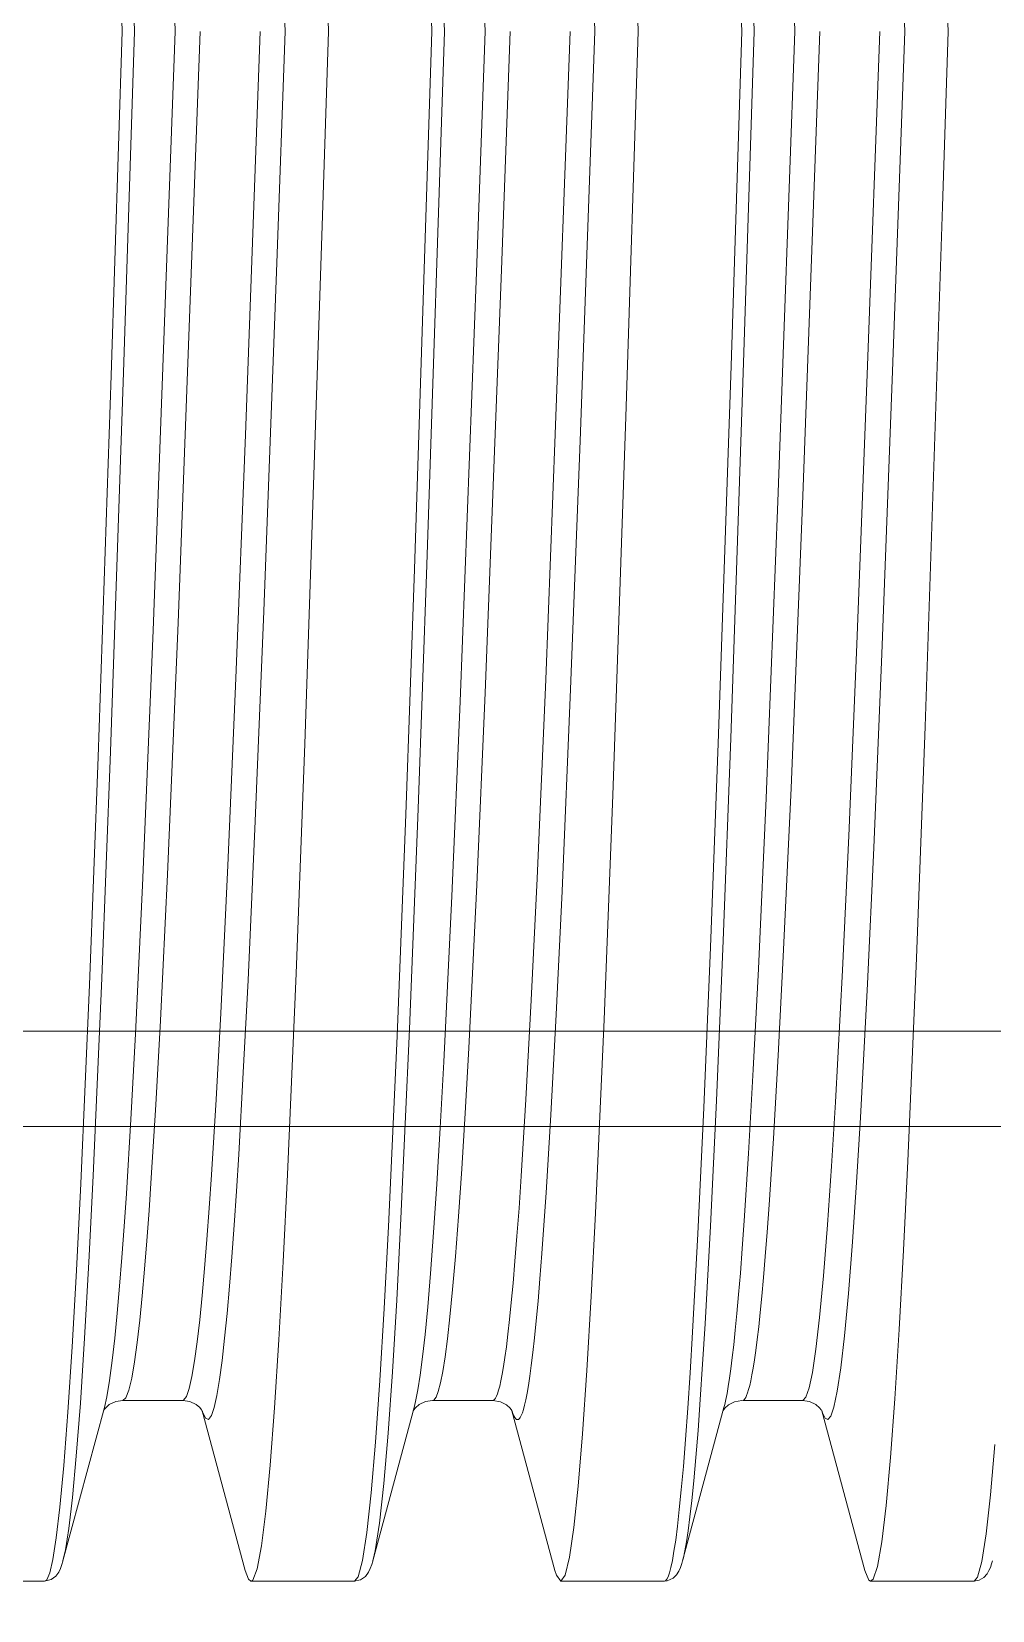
# Model space of a CAD drawing. Header units: metres. Extents: x 1628 to 1845, y 824 to 931.
# Drawn here: x 1653.4247 to 1653.44787, y 913.95007 to 913.98813 of the extents above; entities that cross this region are included whole.
import ezdxf

# ---------------------------------------------------------------- set-up
doc = ezdxf.new("R2010")
doc.units = ezdxf.units.M
doc.header["$LTSCALE"] = 0.15
doc.layers.add('hidrosanitário', color=26, linetype='Continuous', lineweight=0)

msp = doc.modelspace()

# ---------------------------------------------------------------- linework, layer by layer
at = {"layer": 'hidrosanitário', "linetype": 'Continuous'}
for p, q in [((1653.428168559794, 913.9881349741681), (1653.427638054641, 914.0025725600885)), ((1653.433935818691, 914.0010931800232), (1653.434357049299, 913.9881349741681)), ((1653.434237426939, 914.0009918060728), (1653.434657929085, 913.9881349741681)), ((1653.443111956813, 913.9881349741681), (1653.442701149311, 913.999466086224)), ((1653.437933083275, 913.9980003068263), (1653.438288966764, 913.9881349741681)), ((1653.439333129087, 913.9881349741681), (1653.439034272967, 913.9974256529777)), ((1653.426619087952, 913.9964300269289), (1653.426885343434, 913.9881349741681)), ((1653.426920735054, 913.9963553876134), (1653.427186222479, 913.9881349741681)), ((1653.441570166967, 913.9961945279817), (1653.441828745128, 913.9881349741681)), ((1653.441871881699, 913.9961195534684), (1653.442129634893, 913.9881349741681)), ((1653.445466741011, 913.9963216860556), (1653.445760664816, 913.9881349741681)), ((1653.430618348205, 913.9937062535942), (1653.43081726845, 913.9881349741681)), ((1653.435640257848, 913.9881349741681), (1653.435433013218, 913.9939370560928)), ((1653.431861447497, 913.9881349741681), (1653.431712008814, 913.9928172345972)), ((1653.446804850809, 913.9881349741681), (1653.446670348441, 913.9923511183633)), ((1653.426619087952, 913.9798399214073), (1653.426885343434, 913.9881349741681)), ((1653.426920735054, 913.979914560723), (1653.427186222479, 913.9881349741681)), ((1653.428168559794, 913.9881349741681), (1653.427638054641, 913.973697388248)), ((1653.428770387688, 913.9881349741631), (1653.428239134468, 913.9738778351875)), ((1653.429859762506, 913.97841114068), (1653.430215441259, 913.9881349741631)), ((1653.430618348205, 913.9825636947426), (1653.43081726845, 913.9881349741681)), ((1653.431861447497, 913.9881349741681), (1653.431712008814, 913.9834527137393)), ((1653.433935818691, 913.9751767683133), (1653.434357049299, 913.9881349741681)), ((1653.434237426939, 913.9752781422637), (1653.434657929085, 913.9881349741681)), ((1653.435640257848, 913.9881349741681), (1653.435433013218, 913.9823328922439)), ((1653.436242085804, 913.9881349741631), (1653.43603410368, 913.9823927020843)), ((1653.437332012742, 913.9784257825265), (1653.437687139375, 913.9881349741631)), ((1653.437933083275, 913.9782696415102), (1653.438288966764, 913.9881349741681)), ((1653.439333129087, 913.9881349741681), (1653.439034272967, 913.9788442953591)), ((1653.441570166967, 913.9800754203548), (1653.441828745128, 913.9881349741681)), ((1653.441871881699, 913.9801503948681), (1653.442129634893, 913.9881349741681)), ((1653.443111956813, 913.9881349741681), (1653.442701149311, 913.9768038621125)), ((1653.443713783919, 913.9881349741631), (1653.443302222213, 913.9769404801527)), ((1653.444865670024, 913.9800815235992), (1653.44515883749, 913.9881349741631)), ((1653.445466741011, 913.9799482622809), (1653.445760664816, 913.9881349741681)), ((1653.446804850809, 913.9881349741681), (1653.446670348441, 913.9839188299734)), ((1653.446670348441, 913.9839188299734), (1653.446251933347, 913.9713840540135)), ((1653.431712008814, 913.9834527137393), (1653.431293593719, 913.9709657642745)), ((1653.430304902512, 913.9741595423002), (1653.430618348205, 913.9825636947426)), ((1653.435433013218, 913.9823328922439), (1653.435041345637, 913.971985703495)), ((1653.43603410368, 913.9823927020843), (1653.435642427745, 913.9721903800905)), ((1653.441261072299, 913.9709707310092), (1653.441570166967, 913.9800754203548)), ((1653.441562733178, 913.9710981315925), (1653.441871881699, 913.9801503948681)), ((1653.444606695539, 913.9733572747236), (1653.444865670024, 913.9800815235992)), ((1653.426306044965, 913.9706470122337), (1653.426619087952, 913.9798399214073)), ((1653.426607693545, 913.9707762888734), (1653.426920735054, 913.979914560723)), ((1653.445207766814, 913.9731315888962), (1653.445466741011, 913.9799482622809)), ((1653.439034272967, 913.9788442953591), (1653.438720461646, 913.9697274244209)), ((1653.429630334606, 913.9725451127242), (1653.429859762506, 913.97841114068)), ((1653.437100960917, 913.972518903754), (1653.437332012742, 913.9784257825265)), ((1653.437702031538, 913.9722817332474), (1653.437933083275, 913.9782696415102)), ((1653.442701149311, 913.9768038621125), (1653.44241629108, 913.9696573064944)), ((1653.443302222213, 913.9769404801527), (1653.44301736381, 913.9698947485674)), ((1653.433727135877, 913.9692583523174), (1653.433935818691, 913.9751767683133)), ((1653.434028744866, 913.969394609845), (1653.434237426939, 913.9752781422637)), ((1653.430097583739, 913.969097646783), (1653.430304902512, 913.9741595423002)), ((1653.427638054641, 913.973697388248), (1653.427380472953, 913.9675470873817)), ((1653.428239134468, 913.9738778351875), (1653.427981550142, 913.967814683996)), ((1653.444411975032, 913.9687449621156), (1653.444606695539, 913.9733572747236)), ((1653.445013045806, 913.9684565854704), (1653.445207766814, 913.9731315888962)), ((1653.429436611704, 913.9680342318088), (1653.429630334606, 913.9725451127242)), ((1653.436893780767, 913.9677159751207), (1653.437100960917, 913.972518903754)), ((1653.435642427745, 913.9721903800905), (1653.43544170671, 913.9675632825724)), ((1653.437494851496, 913.9674136606163), (1653.437702031538, 913.9722817332474)), ((1653.435041345637, 913.971985703495), (1653.434840624763, 913.967291932898)), ((1653.446251933347, 913.9713840540135), (1653.4460427258, 913.9657981464925)), ((1653.431293593719, 913.9709657642745), (1653.431084386172, 913.9654236158703)), ((1653.441077154177, 913.9660640388242), (1653.441261072299, 913.9709707310092)), ((1653.44137866564, 913.9662162152199), (1653.441562733178, 913.9710981315925)), ((1653.426097417948, 913.9651533702022), (1653.426306044965, 913.9706470122337)), ((1653.426399067644, 913.9653143214077), (1653.426607693545, 913.9707762888734)), ((1653.438720461646, 913.9697274244209), (1653.438511254099, 913.9643217760536)), ((1653.44301736381, 913.9698947485674), (1653.442831638263, 913.9658390612235)), ((1653.433820064726, 913.9640867669834), (1653.434028744866, 913.969394609845)), ((1653.44241629108, 913.9696573064944), (1653.442230566227, 913.965542858442)), ((1653.429922664714, 913.9652700127308), (1653.430097583739, 913.969097646783)), ((1653.433518454915, 913.9639198149798), (1653.433727135877, 913.9692583523174)), ((1653.444260380963, 913.9655074672837), (1653.444411975032, 913.9687449621156)), ((1653.444861452637, 913.9651755465152), (1653.445013045806, 913.9684565854704)), ((1653.427981550142, 913.967814683996), (1653.427810304821, 913.9642935631025)), ((1653.429264573939, 913.9644710960379), (1653.429436611704, 913.9680342318088)), ((1653.427380472953, 913.9675470873817), (1653.42720922833, 913.9639746937094)), ((1653.43544170671, 913.9675632825724), (1653.435246772575, 913.9636281592223)), ((1653.436752219369, 913.9647816642869), (1653.436893780767, 913.9677159751207)), ((1653.434840624763, 913.967291932898), (1653.43464569169, 913.9632994449748)), ((1653.43735328953, 913.9644399924341), (1653.437494851496, 913.9674136606163)), ((1653.440915826971, 913.9621901716373), (1653.441077154177, 913.9660640388242)), ((1653.441217225553, 913.9623620647262), (1653.44137866564, 913.9662162152199)), ((1653.442230566227, 913.965542858442), (1653.442107621063, 913.9631160510157)), ((1653.442831638263, 913.9658390612235), (1653.442708692728, 913.963447268939)), ((1653.4460427258, 913.9657981464925), (1653.445833518252, 913.9609018065707)), ((1653.425888582115, 913.9603608911464), (1653.426097417948, 913.9651533702022)), ((1653.426190232029, 913.9605485760053), (1653.426399067644, 913.9653143214077)), ((1653.429808751481, 913.9630380986071), (1653.429922664714, 913.9652700127308)), ((1653.431084386172, 913.9654236158703), (1653.430875178625, 913.9605825973238)), ((1653.444091030718, 913.9623272474137), (1653.444260380963, 913.9655074672837)), ((1653.44469210047, 913.9619530883379), (1653.444861452637, 913.9651755465152)), ((1653.436622938857, 913.9623897342508), (1653.436752219369, 913.9647816642869)), ((1653.429151225625, 913.9623894718743), (1653.429264573939, 913.9644710960379)), ((1653.437224009036, 913.9620163280856), (1653.43735328953, 913.9644399924341)), ((1653.413009221325, 913.964034974169), (1653.470009221336, 913.964034974169)), ((1653.427810304821, 913.9642935631025), (1653.427698562389, 913.9622578955552)), ((1653.433611370006, 913.9595173045454), (1653.433820064726, 913.9640867669834)), ((1653.438511254099, 913.9643217760536), (1653.438302046552, 913.9596512728062)), ((1653.42720922833, 913.9639746937094), (1653.427097486325, 913.9619090648785)), ((1653.433309759436, 913.9593247926214), (1653.433518454915, 913.9639198149798)), ((1653.435246772575, 913.9636281592223), (1653.435158726771, 913.9620604914835)), ((1653.43464569169, 913.9632994449748), (1653.434557646721, 913.9617086714998)), ((1653.442708692728, 913.963447268939), (1653.44259385126, 913.961450828675)), ((1653.429696573628, 913.9610649833371), (1653.429808751481, 913.9630380986071)), ((1653.442107621063, 913.9631160510157), (1653.441992779676, 913.9610900917717)), ((1653.427698562389, 913.9622578955552), (1653.427590011071, 913.9604988490432)), ((1653.429040185135, 913.9605767614339), (1653.429151225625, 913.9623894718743)), ((1653.436509409884, 913.9605390632651), (1653.436622938857, 913.9623897342508)), ((1653.440772697213, 913.9591503685515), (1653.440915826971, 913.9621901716373)), ((1653.441074006111, 913.9593378734864), (1653.441217225553, 913.9623620647262)), ((1653.443996920356, 913.9607821216096), (1653.444091030718, 913.9623272474137)), ((1653.415309221325, 913.9617349741688), (1653.471009221337, 913.9617349741688)), ((1653.427097486325, 913.9619090648785), (1653.426988935408, 913.9601238557416)), ((1653.435158726771, 913.9620604914835), (1653.435076063033, 913.9607185447203)), ((1653.437110480461, 913.9601414177114), (1653.437224009036, 913.9620163280856)), ((1653.444597989859, 913.9603876973292), (1653.44469210047, 913.9619530883379)), ((1653.434557646721, 913.9617086714998), (1653.434474983854, 913.9603467820455)), ((1653.44259385126, 913.961450828675), (1653.442489560308, 913.9598528090069)), ((1653.42964125612, 913.9601796023624), (1653.429696573628, 913.9610649833371)), ((1653.441992779676, 913.9610900917717), (1653.441888488796, 913.9594681712911)), ((1653.430875178625, 913.9605825973238), (1653.430770574851, 913.9584726913436)), ((1653.435076063033, 913.9607185447203), (1653.434997703521, 913.9595686420832)), ((1653.443899822318, 913.9593675084475), (1653.443996920356, 913.9607821216096)), ((1653.445833518252, 913.9609018065707), (1653.445728914479, 913.9587604251865)), ((1653.425783855576, 913.9582709848435), (1653.425888582115, 913.9603608911464)), ((1653.426085500542, 913.9584698491065), (1653.426190232029, 913.9605485760053)), ((1653.427590011071, 913.9604988490432), (1653.427536413249, 913.9597143364304)), ((1653.428985304309, 913.9597686055067), (1653.429040185135, 913.9605767614339)), ((1653.434474983854, 913.9603467820455), (1653.434396625055, 913.959179628747)), ((1653.436457190159, 913.9597712679852), (1653.436509409884, 913.9605390632651)), ((1653.444500892337, 913.9589547639216), (1653.444597989859, 913.9603876973292)), ((1653.426988935408, 913.9601238557416), (1653.426935337735, 913.959327562842)), ((1653.429586375339, 913.9593609754154), (1653.42964125612, 913.9601796023624)), ((1653.437058260856, 913.9593636766206), (1653.437110480461, 913.9601414177114)), ((1653.442489560308, 913.9598528090069), (1653.442441557703, 913.959189656317)), ((1653.427536413249, 913.9597143364304), (1653.427482321637, 913.9589811276383)), ((1653.428930079621, 913.9590163655919), (1653.428985304309, 913.9597686055067)), ((1653.433507018496, 913.9575544172972), (1653.433611370006, 913.9595173045454)), ((1653.434997703521, 913.9595686420832), (1653.434924185426, 913.9586024392952)), ((1653.436407551784, 913.9590921040538), (1653.436457190159, 913.9597712679852)), ((1653.438302046552, 913.9596512728062), (1653.438197442778, 913.9576377719641)), ((1653.441888488796, 913.9594681712911), (1653.441840486173, 913.9587950005032)), ((1653.426935337735, 913.959327562842), (1653.426881246223, 913.9585832607881)), ((1653.42953115069, 913.9585990750029), (1653.429586375339, 913.9593609754154)), ((1653.433205407602, 913.957351304309), (1653.433309759436, 913.9593247926214)), ((1653.434396625055, 913.959179628747), (1653.434323107596, 913.9581987729653)), ((1653.436360030278, 913.9584892959911), (1653.436407551784, 913.9590921040538)), ((1653.437008622567, 913.9586757864722), (1653.437058260856, 913.9593636766206)), ((1653.440644237931, 913.9567781013843), (1653.440772697213, 913.9591503685515)), ((1653.440945474386, 913.9569778732396), (1653.441074006111, 913.9593378734864)), ((1653.442441557703, 913.959189656317), (1653.442396323027, 913.958607883369)), ((1653.443802148344, 913.9581379207696), (1653.443899822318, 913.9593675084475)), ((1653.427482321637, 913.9589811276383), (1653.427427163165, 913.9582955750552)), ((1653.428873763698, 913.9583139336157), (1653.428930079621, 913.9590163655919)), ((1653.441840486173, 913.9587950005032), (1653.441795251498, 913.958204375295)), ((1653.44440322049, 913.9577095288494), (1653.444500892337, 913.9589547639216)), ((1653.445728914479, 913.9587604251865), (1653.445624310705, 913.9568461907779)), ((1653.425981822094, 913.9566384719342), (1653.426085500542, 913.9584698491065)), ((1653.426881246223, 913.9585832607881), (1653.426826087817, 913.9578872432107)), ((1653.427427163165, 913.9582955750552), (1653.427370287825, 913.9576559153606)), ((1653.428816288241, 913.9576659974996), (1653.428873763698, 913.9583139336157)), ((1653.429474834807, 913.9578877182944), (1653.42953115069, 913.9585990750029)), ((1653.430770574851, 913.9584726913436), (1653.430665971078, 913.9565921573212)), ((1653.434924185426, 913.9586024392952), (1653.434856029103, 913.9578074273786)), ((1653.436314673606, 913.9579580877971), (1653.436360030278, 913.9584892959911)), ((1653.436961101139, 913.958065303193), (1653.437008622567, 913.9586757864722)), ((1653.442396323027, 913.958607883369), (1653.442353513139, 913.9580966295334)), ((1653.425680190641, 913.9564301802893), (1653.425783855576, 913.9582709848435)), ((1653.434323107596, 913.9581987729653), (1653.43425495185, 913.9573915516587)), ((1653.436271389823, 913.9574920792325), (1653.436314673606, 913.9579580877971)), ((1653.436915744537, 913.9575274004928), (1653.436961101139, 913.958065303193)), ((1653.441795251498, 913.958204375295), (1653.441752441618, 913.9576852810669)), ((1653.442353513139, 913.9580966295334), (1653.442312869809, 913.9576472606179)), ((1653.443706570665, 913.9571304688357), (1653.443802148344, 913.9581379207696)), ((1653.426826087817, 913.9578872432107), (1653.426769212513, 913.9572377123093)), ((1653.427370287825, 913.9576559153606), (1653.427311296567, 913.9570661232931)), ((1653.428757390732, 913.9570758687828), (1653.428816288241, 913.9576659974996)), ((1653.429417359392, 913.9572316591536), (1653.429474834807, 913.9578877182944)), ((1653.433402684056, 913.9558271263211), (1653.433507018496, 913.9575544172972)), ((1653.434856029103, 913.9578074273786), (1653.434792207224, 913.9571532278105)), ((1653.438197442778, 913.9576377719641), (1653.438092839005, 913.9558600993296)), ((1653.441752441618, 913.9576852810669), (1653.441711798306, 913.9572289614691)), ((1653.442312869809, 913.9576472606179), (1653.442274195672, 913.9572527210612)), ((1653.444307644881, 913.9566895604335), (1653.44440322049, 913.9577095288494)), ((1653.426769212513, 913.9572377123093), (1653.426710221276, 913.9566386923475)), ((1653.429358461932, 913.956634258891), (1653.429417359392, 913.9572316591536)), ((1653.433101072728, 913.9556149770824), (1653.433205407602, 913.957351304309)), ((1653.43425495185, 913.9573915516587), (1653.43419113048, 913.9567271548758)), ((1653.436230134165, 913.9570856824564), (1653.436271389823, 913.9574920792325)), ((1653.436872460839, 913.9570555873729), (1653.436915744537, 913.9575274004928)), ((1653.441711798306, 913.9572289614691), (1653.441673124187, 913.9568282613686)), ((1653.442274195672, 913.9572527210612), (1653.442237219272, 913.9569060379208)), ((1653.427311296567, 913.9570661232931), (1653.427249568083, 913.9565308310189)), ((1653.428696906454, 913.9565491350049), (1653.428757390732, 913.9570758687828)), ((1653.434792207224, 913.9571532278105), (1653.434732222171, 913.9566196618739)), ((1653.436190863323, 913.9567335449997), (1653.436230134165, 913.9570856824564)), ((1653.436831205264, 913.9566441960503), (1653.436872460839, 913.9570555873729)), ((1653.440584761412, 913.9558020333616), (1653.440644237931, 913.9567781013843)), ((1653.44088596606, 913.9560068664832), (1653.440945474386, 913.9569778732396)), ((1653.441673124187, 913.9568282613686), (1653.441636147799, 913.956476107646)), ((1653.442237219272, 913.9569060379208), (1653.442201904648, 913.956603118077)), ((1653.443617090276, 913.95636861306), (1653.443706570665, 913.9571304688357)), ((1653.445624310705, 913.9568461907779), (1653.445519706932, 913.955173905701)), ((1653.425578291691, 913.9548553349798), (1653.425680190641, 913.9564301802893)), ((1653.425879894729, 913.9550711982918), (1653.425981822094, 913.9566384719342)), ((1653.426710221276, 913.9566386923475), (1653.426648492799, 913.9560948702592)), ((1653.427249568083, 913.9565308310189), (1653.427185119145, 913.9560628197237)), ((1653.428634507945, 913.9560913602854), (1653.428696906454, 913.9565491350049)), ((1653.429297977697, 913.9561011849719), (1653.429358461932, 913.956634258891)), ((1653.430665971078, 913.9565921573212), (1653.430561367304, 913.9549555370163)), ((1653.43419113048, 913.9567271548758), (1653.434131145866, 913.9561851210799)), ((1653.434732222171, 913.9566196618739), (1653.434675005168, 913.9561854107706)), ((1653.436117907443, 913.9561705202036), (1653.436153480977, 913.9564301486716)), ((1653.436153480977, 913.9564301486716), (1653.436190863323, 913.9567335449997)), ((1653.436791934502, 913.9562877977951), (1653.436831205264, 913.9566441960503)), ((1653.441636147799, 913.956476107646), (1653.441600833183, 913.9561683509528)), ((1653.442201904648, 913.956603118077), (1653.442168137973, 913.9563394777899)), ((1653.444218164596, 913.9559185665387), (1653.444307644881, 913.9566895604335)), ((1653.426648492799, 913.9560948702592), (1653.426584043892, 913.9556192067867)), ((1653.427185119145, 913.9560628197237), (1653.427117638218, 913.9556737443945)), ((1653.428570420924, 913.9557130296225), (1653.428634507945, 913.9560913602854)), ((1653.429235579214, 913.9556380837967), (1653.429297977697, 913.9561011849719)), ((1653.434131145866, 913.9561851210799), (1653.434073929227, 913.9557438212246)), ((1653.434675005168, 913.9561854107706), (1653.43461953418, 913.9558350043953)), ((1653.436084049498, 913.9559499765587), (1653.436117907443, 913.9561705202036)), ((1653.436754552231, 913.9559807970156), (1653.436791934502, 913.9562877977951)), ((1653.441600833183, 913.9561683509528), (1653.441567066516, 913.9559004442706)), ((1653.442135881379, 913.9561115660695), (1653.442105079117, 913.9559159196724)), ((1653.442168137973, 913.9563394777899), (1653.442135881379, 913.9561115660695)), ((1653.443532132638, 913.9558115880363), (1653.443617090276, 913.95636861306)), ((1653.427117638218, 913.9556737443945), (1653.427047488924, 913.9553800818821)), ((1653.428505103672, 913.9554243150549), (1653.428570420924, 913.9557130296225)), ((1653.4291714922, 913.955255581347), (1653.429235579214, 913.9556380837967)), ((1653.433298349623, 913.9543483806615), (1653.433402684056, 913.9558271263211)), ((1653.434073929227, 913.9557438212246), (1653.434018458504, 913.9553875555061)), ((1653.43461953418, 913.9558350043953), (1653.434565171366, 913.9555597733743)), ((1653.436021121015, 913.9556095008472), (1653.436051817378, 913.9557642612078)), ((1653.436051817378, 913.9557642612078), (1653.436084049498, 913.9559499765587)), ((1653.436685120882, 913.9554951106416), (1653.436718978767, 913.9557181507)), ((1653.436718978767, 913.9557181507), (1653.436754552231, 913.9559807970156)), ((1653.438092839005, 913.9558600993296), (1653.437988235231, 913.9543320012572)), ((1653.440528002634, 913.9549459414247), (1653.440584761412, 913.9558020333616)), ((1653.440829178636, 913.9551552302323), (1653.44088596606, 913.9560068664832)), ((1653.44153480993, 913.9556687874226), (1653.441504007677, 913.9554698687425)), ((1653.441567066516, 913.9559004442706), (1653.44153480993, 913.9556687874226)), ((1653.442075671005, 913.95574929736), (1653.442047598354, 913.9556087171122)), ((1653.442105079117, 913.9559159196724), (1653.442075671005, 913.95574929736)), ((1653.443451315515, 913.9554347310163), (1653.443532132638, 913.9558115880363)), ((1653.444133206652, 913.9553552213019), (1653.444218164596, 913.9559185665387)), ((1653.426584043892, 913.9556192067867), (1653.426516563096, 913.9552235159695)), ((1653.427047488924, 913.9553800818821), (1653.426975511106, 913.9551972162903)), ((1653.428437531032, 913.9552294717362), (1653.428505103672, 913.9554243150549)), ((1653.429106174903, 913.9549639815625), (1653.4291714922, 913.955255581347)), ((1653.432996737857, 913.9541288295468), (1653.433101072728, 913.9556149770824)), ((1653.434018458504, 913.9553875555061), (1653.433964095902, 913.9551075256995)), ((1653.434510898617, 913.9553528959905), (1653.434456834709, 913.9552146932017)), ((1653.434565171366, 913.9555597733743), (1653.434510898617, 913.9553528959905)), ((1653.435911889038, 913.9552351361285), (1653.435937344119, 913.9552976649409)), ((1653.435937344119, 913.9552976649409), (1653.435963975589, 913.9553791879976)), ((1653.435963975589, 913.9553791879976), (1653.435991870681, 913.9554821939769)), ((1653.435991870681, 913.9554821939769), (1653.436021121015, 913.9556095008472)), ((1653.436622192491, 913.9551509758021), (1653.43665288881, 913.9553073612699)), ((1653.43665288881, 913.9553073612699), (1653.436685120882, 913.9554951106416)), ((1653.441474599577, 913.9553004014233), (1653.441446526935, 913.9551573613999)), ((1653.441504007677, 913.9554698687425), (1653.441474599577, 913.9553004014233)), ((1653.441947460391, 913.9552553493029), (1653.441925163893, 913.9552083308577)), ((1653.441970792551, 913.9553169279056), (1653.441947460391, 913.9552553493029)), ((1653.441995219162, 913.9553949310407), (1653.441970792551, 913.9553169279056)), ((1653.442020800949, 913.9554914315495), (1653.441995219162, 913.9553949310407)), ((1653.442047598354, 913.9556087171122), (1653.442020800949, 913.9554914315495)), ((1653.443375063004, 913.9552175651509), (1653.443451315515, 913.9554347310163)), ((1653.444052389986, 913.9549745088107), (1653.444133206652, 913.9553552213019)), ((1653.426457438604, 913.9549638743397), (1653.425459775627, 913.9512697136165)), ((1653.425781410805, 913.9537873683546), (1653.425879894729, 913.9550711982918)), ((1653.426447401928, 913.954904914747), (1653.426436588568, 913.9548867304043)), ((1653.426491328253, 913.9549602400693), (1653.426447401928, 913.954904914747)), ((1653.426516563096, 913.9552235159695), (1653.426457438604, 913.9549638743397)), ((1653.426576037333, 913.955033568092), (1653.426491328253, 913.9549602400693)), ((1653.426731839001, 913.9551092991051), (1653.426576037333, 913.955033568092)), ((1653.426902646646, 913.9551349748585), (1653.426731839001, 913.9551092991051)), ((1653.426902463168, 913.9551349741605), (1653.428347516741, 913.9551349741605)), ((1653.426975511106, 913.9551972162903), (1653.42690265444, 913.9551349745875)), ((1653.428517537878, 913.955109493488), (1653.428347300536, 913.9551349902408)), ((1653.428347308673, 913.9551349746657), (1653.428349509227, 913.9551350204833)), ((1653.428349509227, 913.9551350204833), (1653.428367255887, 913.9551395203955)), ((1653.428367255887, 913.9551395203955), (1653.428437531032, 913.9552294717362)), ((1653.428673472383, 913.9550338919228), (1653.428517537878, 913.955109493488)), ((1653.428758422426, 913.9549604735355), (1653.428673472383, 913.9550338919228)), ((1653.428802535738, 913.9549049606253), (1653.428758422426, 913.9549604735355)), ((1653.428819627683, 913.954876228833), (1653.428802535738, 913.9549049606253)), ((1653.429852911441, 913.9510373313337), (1653.428813400341, 913.9548866970799)), ((1653.428815015517, 913.954889630013), (1653.428821444404, 913.9548725968821)), ((1653.428821444404, 913.9548725968821), (1653.428819627683, 913.954876228833)), ((1653.428819897846, 913.9548766944376), (1653.42889407393, 913.9547095313646)), ((1653.429038602254, 913.954767614568), (1653.429106174903, 913.9549639815625)), ((1653.430561367304, 913.9549555370163), (1653.430456763531, 913.953575486056)), ((1653.433929136605, 913.9549638739131), (1653.432931478767, 913.951269732233)), ((1653.433919135599, 913.9549049519301), (1653.433908277363, 913.9548866959199)), ((1653.433963159179, 913.9549603723294), (1653.433919135599, 913.9549049519301)), ((1653.433964095902, 913.9551075256995), (1653.433929136605, 913.9549638739131)), ((1653.434047984344, 913.9550337372798), (1653.433963159179, 913.9549603723294)), ((1653.434203822589, 913.9551093891193), (1653.434047984344, 913.9550337372798)), ((1653.434374347305, 913.9551349789083), (1653.434203822589, 913.9551093891193)), ((1653.434374161276, 913.9551349741605), (1653.435819214846, 913.9551349741605)), ((1653.434402732987, 913.9551444989777), (1653.434374354332, 913.9551349745952)), ((1653.434456834709, 913.9552146932017), (1653.434402732987, 913.9551444989777)), ((1653.435819970333, 913.9551349808203), (1653.435841618787, 913.9551408306993)), ((1653.436012587705, 913.955101747154), (1653.435829900462, 913.9551349015305)), ((1653.435841618787, 913.9551408306993), (1653.435864154723, 913.9551585364297)), ((1653.435864154723, 913.9551585364297), (1653.435887527995, 913.9551894111657)), ((1653.435887527995, 913.9551894111657), (1653.435911889038, 913.9552351361285)), ((1653.436154474066, 913.9550272913207), (1653.436012587705, 913.955101747154)), ((1653.43624322698, 913.954945769831), (1653.436154474066, 913.9550272913207)), ((1653.436280707766, 913.9548948877277), (1653.43624322698, 913.954945769831)), ((1653.436292622785, 913.9548736156853), (1653.436280707766, 913.9548948877277)), ((1653.437324609556, 913.9510373313337), (1653.436284914667, 913.9548873770914)), ((1653.436289586939, 913.9548790356209), (1653.436308942201, 913.9548219637195)), ((1653.436290719403, 913.954878642448), (1653.436292083874, 913.9548751503426)), ((1653.436292083874, 913.9548751503426), (1653.436292622785, 913.9548736156853)), ((1653.436538415687, 913.954836261697), (1653.436565047165, 913.9549184519842)), ((1653.436565047165, 913.9549184519842), (1653.436592942214, 913.9550224046079)), ((1653.436592942214, 913.9550224046079), (1653.436622192491, 913.9551509758021)), ((1653.441400834675, 913.9549638737458), (1653.44040316944, 913.9512697046534)), ((1653.440473484528, 913.9541948014021), (1653.440528002634, 913.9549459414247)), ((1653.440774636322, 913.9544080338794), (1653.440829178636, 913.9551552302323)), ((1653.441384369472, 913.9548948927136), (1653.441380354999, 913.9548881001228)), ((1653.44142185197, 913.9549457752814), (1653.441384369472, 913.9548948927136)), ((1653.44141972954, 913.9550379623947), (1653.441400834738, 913.9549638739782)), ((1653.441446526935, 913.9551573613999), (1653.44141972954, 913.9550379623947)), ((1653.441510607366, 913.9550272965944), (1653.44142185197, 913.9549457752814)), ((1653.44165249614, 913.9551017503268), (1653.441510607366, 913.9550272965944)), ((1653.441835167434, 913.9551349013864), (1653.44165249614, 913.9551017503268)), ((1653.441863849064, 913.9551387502588), (1653.441845826682, 913.955134974173)), ((1653.44184585939, 913.9551349741605), (1653.443290912953, 913.9551349741605)), ((1653.441883440781, 913.9551514525438), (1653.441863849064, 913.9551387502588)), ((1653.441903846601, 913.9551742010094), (1653.441883440781, 913.9551514525438)), ((1653.441925163893, 913.9552083308577), (1653.441903846601, 913.9551742010094)), ((1653.443289121356, 913.9551350116135), (1653.443290702148, 913.9551349746789)), ((1653.443461038184, 913.9551094566057), (1653.4432906902, 913.9551349860312)), ((1653.443290702148, 913.9551349746789), (1653.443304127321, 913.955137011641)), ((1653.443304127321, 913.955137011641), (1653.443375063004, 913.9552175651509)), ((1653.4436169843, 913.9550338073213), (1653.443461038184, 913.9551094566057)), ((1653.443701895437, 913.9549603895416), (1653.4436169843, 913.9550338073213)), ((1653.443745965088, 913.9549049135153), (1653.443701895437, 913.9549603895416)), ((1653.443763022446, 913.9548762317331), (1653.443745965088, 913.9549049135153)), ((1653.444796307672, 913.9510373313342), (1653.443756794888, 913.9548867033118)), ((1653.443758388853, 913.954889675927), (1653.443764818476, 913.9548726412454)), ((1653.443760418989, 913.9548842972736), (1653.443774345552, 913.954839103221)), ((1653.443764818476, 913.9548726412454), (1653.443763022446, 913.9548762317331)), ((1653.443976137934, 913.9547556528778), (1653.444052389986, 913.9549745088107)), ((1653.445519706932, 913.955173905701), (1653.445415103158, 913.953756501372)), ((1653.425479847639, 913.9535657108672), (1653.425578291691, 913.9548553349798)), ((1653.42889407393, 913.9547095313646), (1653.428968327282, 913.9546776595794)), ((1653.428968327282, 913.9546776595794), (1653.429038602254, 913.954767614568)), ((1653.436308942201, 913.9548219637195), (1653.436333290746, 913.9547644598438)), ((1653.436333290746, 913.9547644598438), (1653.436356582328, 913.9547225440149)), ((1653.436356582328, 913.9547225440149), (1653.436378910982, 913.9546943947616)), ((1653.436378910982, 913.9546943947616), (1653.436400412575, 913.9546784309741)), ((1653.436400412575, 913.9546784309741), (1653.436421041816, 913.9546733960549)), ((1653.436421041816, 913.9546733960549), (1653.436442690483, 913.9546789408855)), ((1653.436442690483, 913.9546789408855), (1653.436465226505, 913.9546964918413)), ((1653.436465226505, 913.9546964918413), (1653.436488599691, 913.95472738131)), ((1653.436488599691, 913.95472738131), (1653.436512960611, 913.9547733114437)), ((1653.436512960611, 913.9547733114437), (1653.436538415687, 913.954836261697)), ((1653.443774345552, 913.954839103221), (1653.443838216629, 913.9547085626737)), ((1653.443838216629, 913.9547085626737), (1653.44390520222, 913.9546752337276)), ((1653.44390520222, 913.9546752337276), (1653.443976137934, 913.9547556528778)), ((1653.432892385222, 913.9529041090918), (1653.432996737857, 913.9541288295468)), ((1653.433193997328, 913.9531293705654), (1653.433298349623, 913.9543483806615)), ((1653.437988235231, 913.9543320012572), (1653.437883631457, 913.9530652941953)), ((1653.44042128527, 913.9535424292897), (1653.440473484528, 913.9541948014021)), ((1653.440722414135, 913.9537590791269), (1653.440774636322, 913.9544080338794)), ((1653.425688393109, 913.9527908797395), (1653.425781410805, 913.9537873683546)), ((1653.44067238094, 913.9531994869863), (1653.440722414135, 913.9537590791269)), ((1653.445415103158, 913.953756501372), (1653.445310499384, 913.9526049382685)), ((1653.447831439857, 913.9528589686274), (1653.447935781832, 913.9540724443357)), ((1653.425386883022, 913.9525651139161), (1653.425479847639, 913.9535657108672)), ((1653.430456763531, 913.953575486056), (1653.430352159757, 913.9524626760735)), ((1653.440371276856, 913.9529799297584), (1653.44042128527, 913.9535424292897)), ((1653.433089645177, 913.9521797527409), (1653.433193997328, 913.9531293705654)), ((1653.437883631457, 913.9530652941953), (1653.437779027684, 913.9520697733133)), ((1653.440323600764, 913.9525015328463), (1653.440371276856, 913.9529799297584)), ((1653.440624679409, 913.9527235401333), (1653.44067238094, 913.9531994869863)), ((1653.425600548388, 913.9520481705129), (1653.425688393109, 913.9527908797395)), ((1653.432788032734, 913.9519505166352), (1653.432892385222, 913.9529041090918)), ((1653.440579475337, 913.9523250773532), (1653.440624679409, 913.9527235401333)), ((1653.445310499384, 913.9526049382685), (1653.445205895611, 913.951728121177)), ((1653.447727098189, 913.9519169141035), (1653.447831439857, 913.9528589686274)), ((1653.425299095355, 913.9518196161057), (1653.425386883022, 913.9525651139161)), ((1653.430352159757, 913.9524626760735), (1653.430247555983, 913.9516257121854)), ((1653.440278423254, 913.9521010421461), (1653.440323600764, 913.9525015328463)), ((1653.440536568216, 913.9519947164608), (1653.440579475337, 913.9523250773532)), ((1653.425518700268, 913.9515332319434), (1653.425600548388, 913.9520481705129)), ((1653.432683698107, 913.9512754802231), (1653.432788032734, 913.9519505166352)), ((1653.432985310972, 913.9515069248209), (1653.433089645177, 913.9521797527409)), ((1653.437779027684, 913.9520697733133), (1653.43767442391, 913.951353136757)), ((1653.440235541969, 913.9517690039636), (1653.440278423254, 913.9521010421461)), ((1653.440495858799, 913.9517247636531), (1653.440536568216, 913.9519947164608)), ((1653.447622759021, 913.9512535375902), (1653.447727098189, 913.9519169141035)), ((1653.425217299963, 913.9513029688426), (1653.425299095355, 913.9518196161057)), ((1653.425459773532, 913.9512697058533), (1653.425518700268, 913.9515332319434)), ((1653.430247555983, 913.9516257121854), (1653.43014295221, 913.9510710664508)), ((1653.432931472531, 913.9512697091277), (1653.432985310972, 913.9515069248209)), ((1653.440156227256, 913.9512797418367), (1653.440194855556, 913.9514976696628)), ((1653.440194855556, 913.9514976696628), (1653.440235541969, 913.9517690039636)), ((1653.440420484379, 913.9513377737662), (1653.440457209099, 913.951507948125)), ((1653.440457209099, 913.951507948125), (1653.440495858799, 913.9517247636531)), ((1653.445205895611, 913.951728121177), (1653.445101291837, 913.9511328303322)), ((1653.425140167963, 913.9509753251195), (1653.425217299963, 913.9513029688426)), ((1653.425400085346, 913.9510869165517), (1653.425356512527, 913.9509953010438)), ((1653.425434134136, 913.951182026261), (1653.425400085346, 913.9510869165517)), ((1653.425458174483, 913.9512638228639), (1653.425434134136, 913.951182026261)), ((1653.43014295221, 913.9510710664508), (1653.430038348436, 913.9508030278239)), ((1653.432579364162, 913.9508840079422), (1653.432683698107, 913.9512754802231)), ((1653.43287120497, 913.9510854944538), (1653.432826062956, 913.950991537336)), ((1653.43290630941, 913.9511835324915), (1653.43287120497, 913.9510854944538)), ((1653.432929453035, 913.9512623040796), (1653.43290630941, 913.9511835324915)), ((1653.43767442391, 913.951353136757), (1653.437569820137, 913.9509209261205)), ((1653.440084633361, 913.9509788011028), (1653.440119522929, 913.9511086943626)), ((1653.440119522929, 913.9511086943626), (1653.440156227256, 913.9512797418367)), ((1653.440352404291, 913.951109635645), (1653.440313379074, 913.9510204641383)), ((1653.440384477642, 913.9512043590516), (1653.440352404291, 913.951109635645)), ((1653.440402006199, 913.9512654130597), (1653.440384477642, 913.9512043590516)), ((1653.440403169342, 913.9512697042908), (1653.440420484379, 913.9513377737662)), ((1653.445101291837, 913.9511328303322), (1653.444996688064, 913.950823668989)), ((1653.447518419108, 913.950873915383), (1653.447622759021, 913.9512535375902)), ((1653.447824628038, 913.9511110518104), (1653.447791726426, 913.9510338920973)), ((1653.447854314938, 913.951198347417), (1653.447824628038, 913.9511110518104)), ((1653.44787481047, 913.9512695796602), (1653.447854314938, 913.951198347417)), ((1653.425017422204, 913.9507764835942), (1653.422521820132, 913.9507764835942)), ((1653.425177582401, 913.9508150690324), (1653.42501395755, 913.9507766483969)), ((1653.425013975547, 913.950776640522), (1653.425017422299, 913.9507764835942)), ((1653.425017422299, 913.9507764835942), (1653.425066804091, 913.9508086906999)), ((1653.425066804091, 913.9508086906999), (1653.425140167963, 913.9509753251195)), ((1653.425287388798, 913.9508989596216), (1653.425177582401, 913.9508150690324)), ((1653.425356512527, 913.9509953010438), (1653.425287388798, 913.9508989596216)), ((1653.429933744663, 913.950823668989), (1653.429852911441, 913.9510373313337)), ((1653.429993518247, 913.9507764835942), (1653.429933744663, 913.950823668989)), ((1653.430038348436, 913.9508030278239), (1653.429993518247, 913.9507764835942)), ((1653.43248912079, 913.9507764835942), (1653.429993518247, 913.9507764835942)), ((1653.43263868702, 913.9508099829848), (1653.432485663969, 913.9507767349537)), ((1653.432485669163, 913.9507766409265), (1653.432489120354, 913.9507764835942)), ((1653.432489120354, 913.9507764835942), (1653.432579364162, 913.9508840079422)), ((1653.432752812686, 913.9508923766914), (1653.43263868702, 913.9508099829848)), ((1653.432826062956, 913.950991537336), (1653.432752812686, 913.9508923766914)), ((1653.437360612589, 913.9509209261205), (1653.437324609556, 913.9510373313337)), ((1653.437465216363, 913.9507764835942), (1653.437360612589, 913.9509209261205)), ((1653.437569820137, 913.9509209261205), (1653.437465216363, 913.9507764835942)), ((1653.439960818515, 913.9507764835942), (1653.437465216363, 913.9507764835942)), ((1653.439960818515, 913.9507764835942), (1653.439989605313, 913.950787429354)), ((1653.440028049351, 913.9507830365371), (1653.439976577409, 913.9507768832245)), ((1653.439989605313, 913.950787429354), (1653.44001983672, 913.9508224841688)), ((1653.44001983672, 913.9508224841688), (1653.440051449061, 913.9508849310482)), ((1653.440172186638, 913.9508464856572), (1653.440028049351, 913.9507830365371)), ((1653.440051449061, 913.9508849310482), (1653.440084633361, 913.9509788011028)), ((1653.440258824443, 913.950932373051), (1653.440172186638, 913.9508464856572)), ((1653.440313379074, 913.9510204641383), (1653.440258824443, 913.950932373051)), ((1653.44489208429, 913.9508030278239), (1653.444796307672, 913.9510373313342)), ((1653.444936914478, 913.9507764835942), (1653.44489208429, 913.9508030278239)), ((1653.444996688064, 913.950823668989), (1653.444936914478, 913.9507764835942)), ((1653.447432517127, 913.9507764835942), (1653.444936914478, 913.9507764835942)), ((1653.447429873034, 913.9507765759247), (1653.447432516857, 913.9507764835942)), ((1653.447557042785, 913.9507993666161), (1653.447429928027, 913.9507766372571)), ((1653.447432516857, 913.9507764835942), (1653.447518419108, 913.950873915383)), ((1653.447671355278, 913.950868562049), (1653.447557042785, 913.9507993666161)), ((1653.447746910352, 913.9509552237676), (1653.447671355278, 913.950868562049)), ((1653.447791726426, 913.9510338920973), (1653.447746910352, 913.9509552237676))]:
    msp.add_line(p, q, dxfattribs=at)
at = {"layer": 'hidrosanitário', "color": 252}
for radius in [0.9061456014126571, 0.9058791726019018, 0.9041094463522866, 0.9026907153113096, 0.8958214832737841, 0.8951386036019684, 0.8842056471849256]:
    msp.add_circle((1654.215407957505, 913.9917898960398), radius, dxfattribs=at)
for centre, radius, start, end in [((1654.215407957505, 913.9917898960398), 0.8325693453144607, 159.2910475919682, 200.7089524080318), ((1654.215407957505, 913.9917898960398), 0.8282603734532591, 159.3171018025948, 200.6828981974052), ((1659.427763360129, 901.123625557128), 13.92321668157464, 112.8227556038959, 115.4896495288716)]:
    msp.add_arc(centre, radius, start, end, dxfattribs=at)

doc.saveas('drawing.dxf')
